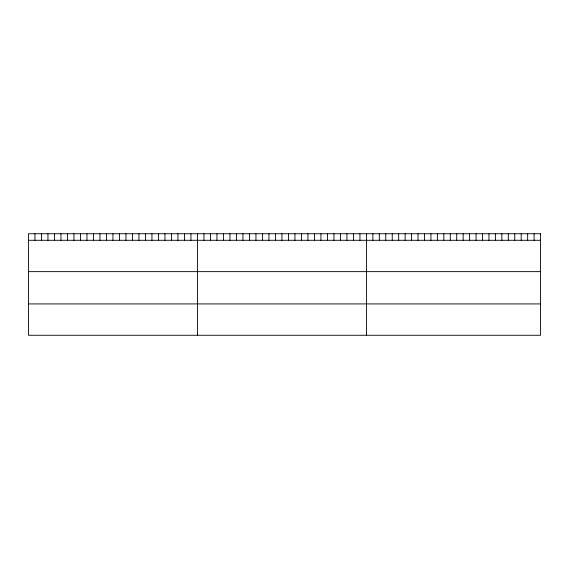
<?xml version="1.0" encoding="UTF-8"?>
<svg xmlns="http://www.w3.org/2000/svg" width="569" height="569" viewBox="0 0 569 569"><rect width="100%" height="100%" fill="white"/><g stroke="black" fill="none" stroke-linecap="round" stroke-linejoin="round"><path stroke-width="0.85" d="M28.45 240.289L540.55 240.289M28.45 271.633L540.55 271.633M28.45 303.924L540.55 303.924M534.099 233.738L534.099 240.289M527.655 233.738L527.655 240.289M521.204 233.738L521.204 240.289M514.753 233.738L514.753 240.289M508.309 233.738L508.309 240.289M501.858 233.738L501.858 240.289M495.407 233.738L495.407 240.289M488.963 233.738L488.963 240.289M482.512 233.738L482.512 240.289M476.061 233.738L476.061 240.289M469.617 233.738L469.617 240.289M463.166 233.738L463.166 240.289M456.715 233.738L456.715 240.289M450.271 233.738L450.271 240.289M443.82 233.738L443.82 240.289M437.369 233.738L437.369 240.289M430.925 233.738L430.925 240.289M424.474 233.738L424.474 240.289M418.023 233.738L418.023 240.289M411.579 233.738L411.579 240.289M405.128 233.738L405.128 240.289M398.677 233.738L398.677 240.289M392.233 233.738L392.233 240.289M385.782 233.738L385.782 240.289M379.331 233.738L379.331 240.289M372.887 233.738L372.887 240.289M366.436 233.738L366.436 335.262M359.935 233.738L359.935 240.289M353.434 233.738L353.434 240.289M346.934 233.738L346.934 240.289M340.44 233.738L340.44 240.289M333.939 233.738L333.939 240.289M327.438 233.738L327.438 240.289M320.937 233.738L320.937 240.289M314.437 233.738L314.437 240.289M307.936 233.738L307.936 240.289M301.442 233.738L301.442 240.289M294.941 233.738L294.941 240.289M288.44 233.738L288.44 240.289M281.94 233.738L281.94 240.289M275.439 233.738L275.439 240.289M268.938 233.738L268.938 240.289M262.437 233.738L262.437 240.289M255.943 233.738L255.943 240.289M249.442 233.738L249.442 240.289M242.942 233.738L242.942 240.289M236.441 233.738L236.441 240.289M229.94 233.738L229.94 240.289M223.439 233.738L223.439 240.289M216.945 233.738L216.945 240.289M210.445 233.738L210.445 240.289M203.944 233.738L203.944 240.289M197.443 233.738L197.443 335.262M190.942 233.738L190.942 240.289M184.441 233.738L184.441 240.289M177.941 233.738L177.941 240.289M171.447 233.738L171.447 240.289M164.946 233.738L164.946 240.289M158.445 233.738L158.445 240.289M151.944 233.738L151.944 240.289M145.444 233.738L145.444 240.289M138.943 233.738L138.943 240.289M132.449 233.738L132.449 240.289M125.948 233.738L125.948 240.289M119.447 233.738L119.447 240.289M112.947 233.738L112.947 240.289M106.446 233.738L106.446 240.289M99.945 233.738L99.945 240.289M93.444 233.738L93.444 240.289M86.95 233.738L86.95 240.289M80.449 233.738L80.449 240.289M73.949 233.738L73.949 240.289M67.448 233.738L67.448 240.289M60.947 233.738L60.947 240.289M54.446 233.738L54.446 240.289M47.952 233.738L47.952 240.289M41.452 233.738L41.452 240.289M34.951 233.738L34.951 240.289M540.55 233.738L28.45 233.738L28.45 335.262L540.55 335.262L540.55 233.738"/></g></svg>
